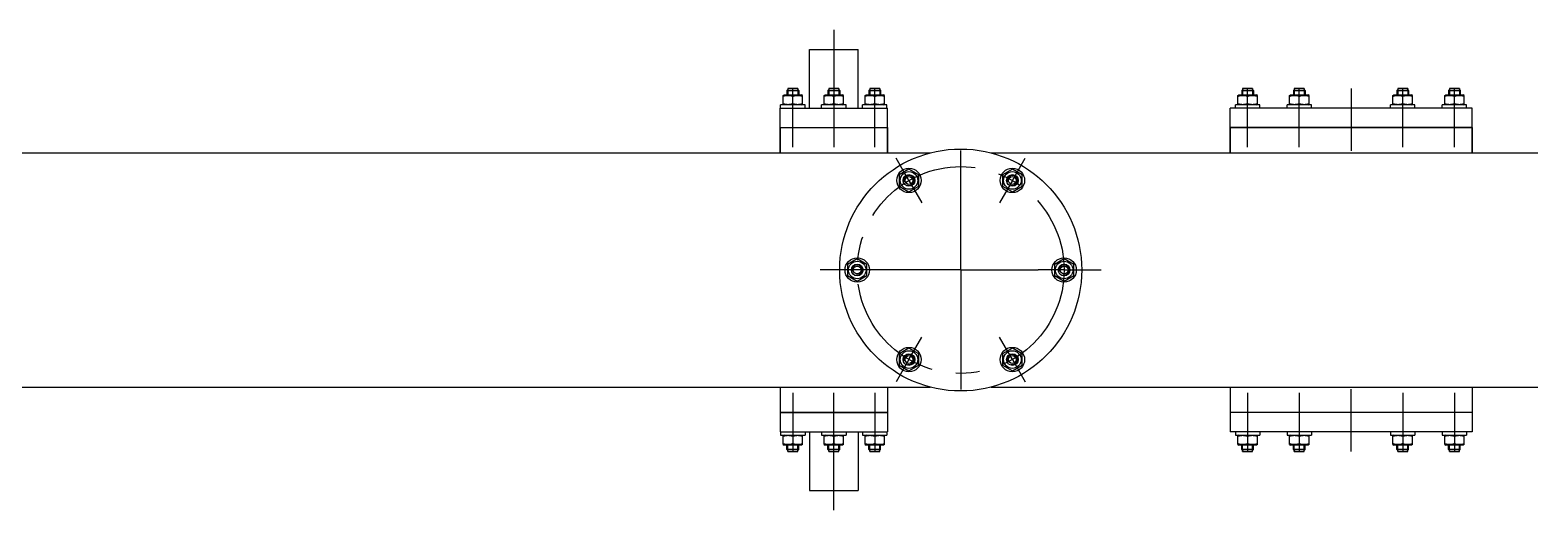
# Model space of a CAD drawing. Header units: millimetres. Extents: x 0 to 594, y 0 to 420.
# Drawn here: x 153.7 to 307.4, y 127.8 to 177 of the extents above; entities that cross this region are included whole.
import ezdxf

# ---------------------------------------------------------------- set-up
doc = ezdxf.new("R2010")
doc.units = ezdxf.units.MM
doc.header["$LTSCALE"] = 32.67
doc.linetypes.add('CENTER', pattern=[0.6, 0.375, -0.075, 0.075, -0.075])
doc.layers.get('0').update_dxf_attribs({"linetype": 'CONTINUOUS'})
for name, color, linetype in [('ALL_AXIS', 7, 'CONTINUOUS'), ('ALL_CHAMFER', 7, 'CONTINUOUS'), ('ALL_ROUND', 7, 'CONTINUOUS')]:
    doc.layers.add(name, color=color, linetype=linetype)

msp = doc.modelspace()

# ---------------------------------------------------------------- linework, layer by layer
at = {"color": 2, "linetype": 'Continuous'}
for p, q in [((231.3645792, 171.0254401), (231.3645792, 170.3854401)), ((232.3913741, 171.0254401), (232.3913741, 170.3854401)), ((235.5645792, 171.0254401), (235.5645792, 170.3854401)), ((236.5913741, 171.0254401), (236.5913741, 170.3854401)), ((239.7645792, 171.0254401), (239.7645792, 170.3854401)), ((240.7913741, 171.0254401), (240.7913741, 170.3854401)), ((277.9645792, 171.0254401), (277.9645792, 170.3854401)), ((278.9913741, 171.0254401), (278.9913741, 170.3854401)), ((283.2645792, 171.0254401), (283.2645792, 170.3854401)), ((284.2913741, 171.0254401), (284.2913741, 170.3854401)), ((293.8645792, 171.0254401), (293.8645792, 170.3854401)), ((294.8913741, 171.0254401), (294.8913741, 170.3854401)), ((299.1645792, 171.0254401), (299.1645792, 170.3854401)), ((300.1913741, 171.0254401), (300.1913741, 170.3854401)), ((231.3645792, 133.8254401), (231.3645792, 134.4654401)), ((232.3913741, 133.8254401), (232.3913741, 134.4654401)), ((235.5645792, 133.8254401), (235.5645792, 134.4654401)), ((236.5913741, 133.8254401), (236.5913741, 134.4654401)), ((239.7645792, 133.8254401), (239.7645792, 134.4654401)), ((240.7913741, 133.8254401), (240.7913741, 134.4654401)), ((277.9645792, 133.8254401), (277.9645792, 134.4654401)), ((278.9913741, 133.8254401), (278.9913741, 134.4654401)), ((283.2645792, 133.8254401), (283.2645792, 134.4654401)), ((284.2913741, 133.8254401), (284.2913741, 134.4654401)), ((293.8645792, 133.8254401), (293.8645792, 134.4654401)), ((294.8913741, 133.8254401), (294.8913741, 134.4654401)), ((299.1645792, 133.8254401), (299.1645792, 134.4654401)), ((300.1913741, 133.8254401), (300.1913741, 134.4654401))]:
    msp.add_line(p, q, dxfattribs=at)
at = {"color": 7, "linetype": 'Continuous'}
for p, q in [((232.3913741, 171.0254401), (231.3645792, 171.0254401)), ((236.5913741, 171.0254401), (235.5645792, 171.0254401)), ((240.7913741, 171.0254401), (239.7645792, 171.0254401)), ((278.9913741, 171.0254401), (277.9645792, 171.0254401)), ((284.2913741, 171.0254401), (283.2645792, 171.0254401)), ((294.8913741, 171.0254401), (293.8645792, 171.0254401)), ((300.1913741, 171.0254401), (299.1645792, 171.0254401)), ((230.8779676, 170.3276998), (230.9779767, 170.3854401)), ((230.8779767, 169.4031751), (230.8779767, 170.3277051)), ((230.9779767, 169.3454401), (230.8779767, 169.4031751)), ((230.9779836, 170.3854401), (232.7779697, 170.3854401)), ((231.8779767, 169.4924915), (231.8779767, 170.2383887)), ((232.8779857, 170.3276998), (232.7779767, 170.3854401)), ((232.7779767, 169.3454401), (232.8779767, 169.4031751)), ((232.8779767, 169.4031751), (232.8779767, 170.3277051)), ((235.0779676, 170.3276998), (235.1779767, 170.3854401)), ((235.0779767, 169.4031751), (235.0779767, 170.3277051)), ((235.1779767, 169.3454401), (235.0779767, 169.4031751)), ((235.1779836, 170.3854401), (236.9779697, 170.3854401)), ((236.0779767, 169.4924915), (236.0779767, 170.2383887)), ((237.0779857, 170.3276998), (236.9779767, 170.3854401)), ((236.9779767, 169.3454401), (237.0779767, 169.4031751)), ((237.0779767, 169.4031751), (237.0779767, 170.3277051)), ((239.2779676, 170.3276998), (239.3779767, 170.3854401)), ((239.2779767, 169.4031751), (239.2779767, 170.3277051)), ((239.3779767, 169.3454401), (239.2779767, 169.4031751)), ((239.3779836, 170.3854401), (241.1779697, 170.3854401)), ((240.2779767, 169.4924915), (240.2779767, 170.2383887)), ((241.2779857, 170.3276998), (241.1779767, 170.3854401)), ((241.1779767, 169.3454401), (241.2779767, 169.4031751)), ((241.2779767, 169.4031751), (241.2779767, 170.3277051)), ((277.4779676, 170.3276998), (277.5779767, 170.3854401)), ((277.4779767, 169.4031751), (277.4779767, 170.3277051)), ((277.5779767, 169.3454401), (277.4779767, 169.4031751)), ((277.5779836, 170.3854401), (279.3779697, 170.3854401)), ((278.4779767, 169.4924915), (278.4779767, 170.2383887)), ((279.4779857, 170.3276998), (279.3779767, 170.3854401)), ((279.3779767, 169.3454401), (279.4779767, 169.4031751)), ((279.4779767, 169.4031751), (279.4779767, 170.3277051)), ((282.7779676, 170.3276998), (282.8779767, 170.3854401)), ((282.7779767, 169.4031751), (282.7779767, 170.3277051)), ((282.8779767, 169.3454401), (282.7779767, 169.4031751)), ((282.8779836, 170.3854401), (284.6779697, 170.3854401)), ((283.7779767, 169.4924915), (283.7779767, 170.2383887)), ((284.7779857, 170.3276998), (284.6779767, 170.3854401)), ((284.6779767, 169.3454401), (284.7779767, 169.4031751)), ((284.7779767, 169.4031751), (284.7779767, 170.3277051)), ((293.3779676, 170.3276998), (293.4779767, 170.3854401)), ((293.3779767, 169.4031751), (293.3779767, 170.3277051)), ((293.4779767, 169.3454401), (293.3779767, 169.4031751)), ((293.4779836, 170.3854401), (295.2779697, 170.3854401)), ((294.3779767, 169.4924915), (294.3779767, 170.2383887)), ((295.3779857, 170.3276998), (295.2779767, 170.3854401)), ((295.2779767, 169.3454401), (295.3779767, 169.4031751)), ((295.3779767, 169.4031751), (295.3779767, 170.3277051)), ((298.6779676, 170.3276998), (298.7779767, 170.3854401)), ((298.6779767, 169.4031751), (298.6779767, 170.3277051)), ((298.7779767, 169.3454401), (298.6779767, 169.4031751)), ((298.7779836, 170.3854401), (300.5779697, 170.3854401)), ((299.6779767, 169.4924915), (299.6779767, 170.2383887)), ((300.6779857, 170.3276998), (300.5779767, 170.3854401)), ((300.5779767, 169.3454401), (300.6779767, 169.4031751)), ((300.6779767, 169.4031751), (300.6779767, 170.3277051)), ((230.5779767, 167.0254401), (230.5779767, 164.4254401)), ((230.5779767, 167.0254401), (241.5779767, 167.0254401)), ((241.5779767, 167.0254401), (241.5779767, 164.4254401)), ((276.6779767, 167.0254401), (301.4779767, 167.0254401)), ((276.6779767, 167.0254401), (276.6779767, 164.4254401)), ((301.4779767, 167.0254401), (301.4779767, 164.4254401)), ((243.7779767, 162.7600099), (242.7779767, 162.1826596)), ((242.7779767, 162.1826596), (242.7779767, 161.0279591)), ((244.7779767, 162.1826596), (243.7779767, 162.7600099)), ((244.7779767, 161.0279591), (244.7779767, 162.1826596)), ((254.3779767, 162.7600099), (253.3779767, 162.1826596)), ((253.3779767, 162.1826596), (253.3779767, 161.0279591)), ((255.3779767, 162.1826596), (254.3779767, 162.7600099)), ((255.3779767, 161.0279591), (255.3779767, 162.1826596)), ((242.7779767, 161.0279591), (243.7779767, 160.4506088)), ((243.7779767, 160.4506088), (244.7779767, 161.0279591)), ((253.3779767, 161.0279591), (254.3779767, 160.4506088)), ((254.3779767, 160.4506088), (255.3779767, 161.0279591)), ((238.4779767, 153.5801406), (237.4779767, 153.0027903)), ((237.4779767, 153.0027903), (237.4779767, 151.8480898)), ((239.4779767, 153.0027903), (238.4779767, 153.5801406)), ((239.4779767, 151.8480898), (239.4779767, 153.0027903)), ((259.6779767, 153.5801406), (258.6779767, 153.0027903)), ((258.6779767, 153.0027903), (258.6779767, 151.8480898)), ((260.6779767, 153.0027903), (259.6779767, 153.5801406)), ((260.6779767, 151.8480898), (260.6779767, 153.0027903)), ((237.4779767, 151.8480898), (238.4779767, 151.2707395)), ((238.4779767, 151.2707395), (239.4779767, 151.8480898)), ((258.6779767, 151.8480898), (259.6779767, 151.2707395)), ((259.6779767, 151.2707395), (260.6779767, 151.8480898)), ((243.7779767, 144.4002713), (242.7779767, 143.8229211)), ((242.7779767, 143.8229211), (242.7779767, 142.6682205)), ((244.7779767, 143.8229211), (243.7779767, 144.4002713)), ((244.7779767, 142.6682205), (244.7779767, 143.8229211)), ((254.3779767, 144.4002713), (253.3779767, 143.8229211)), ((253.3779767, 143.8229211), (253.3779767, 142.6682205)), ((255.3779767, 143.8229211), (254.3779767, 144.4002713)), ((255.3779767, 142.6682205), (255.3779767, 143.8229211)), ((242.7779767, 142.6682205), (243.7779767, 142.0908703)), ((243.7779767, 142.0908703), (244.7779767, 142.6682205)), ((253.3779767, 142.6682205), (254.3779767, 142.0908703)), ((254.3779767, 142.0908703), (255.3779767, 142.6682205)), ((241.5779319, 137.8254401), (230.5780215, 137.8254401)), ((301.4778757, 137.8254401), (276.6780777, 137.8254401)), ((230.9779767, 135.5054401), (230.8779767, 135.4477051)), ((230.8779767, 134.5231751), (230.8779767, 135.4477051)), ((231.8779767, 135.3583887), (231.8779767, 134.6124915)), ((232.7779767, 135.5054401), (232.8779767, 135.4477051)), ((232.8779767, 134.5231751), (232.8779767, 135.4477051)), ((235.1779767, 135.5054401), (235.0779767, 135.4477051)), ((235.0779767, 134.5231751), (235.0779767, 135.4477051)), ((236.0779767, 135.3583887), (236.0779767, 134.6124915)), ((236.9779767, 135.5054401), (237.0779767, 135.4477051)), ((237.0779767, 134.5231751), (237.0779767, 135.4477051)), ((239.3779767, 135.5054401), (239.2779767, 135.4477051)), ((239.2779767, 134.5231751), (239.2779767, 135.4477051)), ((240.2779767, 135.3583887), (240.2779767, 134.6124915)), ((241.1779767, 135.5054401), (241.2779767, 135.4477051)), ((241.2779767, 134.5231751), (241.2779767, 135.4477051)), ((277.5779767, 135.5054401), (277.4779767, 135.4477051)), ((277.4779767, 134.5231751), (277.4779767, 135.4477051)), ((278.4779767, 135.3583887), (278.4779767, 134.6124915)), ((279.3779767, 135.5054401), (279.4779767, 135.4477051)), ((279.4779767, 134.5231751), (279.4779767, 135.4477051)), ((282.8779767, 135.5054401), (282.7779767, 135.4477051)), ((282.7779767, 134.5231751), (282.7779767, 135.4477051)), ((283.7779767, 135.3583887), (283.7779767, 134.6124915)), ((284.6779767, 135.5054401), (284.7779767, 135.4477051)), ((284.7779767, 134.5231751), (284.7779767, 135.4477051)), ((293.4779767, 135.5054401), (293.3779767, 135.4477051)), ((293.3779767, 134.5231751), (293.3779767, 135.4477051)), ((294.3779767, 135.3583887), (294.3779767, 134.6124915)), ((295.2779767, 135.5054401), (295.3779767, 135.4477051)), ((295.3779767, 134.5231751), (295.3779767, 135.4477051)), ((298.7779767, 135.5054401), (298.6779767, 135.4477051)), ((298.6779767, 134.5231751), (298.6779767, 135.4477051)), ((299.6779767, 135.3583887), (299.6779767, 134.6124915)), ((300.5779767, 135.5054401), (300.6779767, 135.4477051)), ((300.6779767, 134.5231751), (300.6779767, 135.4477051)), ((230.8779676, 134.5231803), (230.9779767, 134.4654401)), ((232.7779697, 134.4654401), (230.9779836, 134.4654401)), ((231.3645792, 133.8254401), (232.3913741, 133.8254401)), ((232.8779857, 134.5231803), (232.7779767, 134.4654401)), ((235.0779676, 134.5231803), (235.1779767, 134.4654401)), ((236.9779697, 134.4654401), (235.1779836, 134.4654401)), ((235.5645792, 133.8254401), (236.5913741, 133.8254401)), ((237.0779857, 134.5231803), (236.9779767, 134.4654401)), ((239.2779676, 134.5231803), (239.3779767, 134.4654401)), ((241.1779697, 134.4654401), (239.3779836, 134.4654401)), ((239.7645792, 133.8254401), (240.7913741, 133.8254401)), ((241.2779857, 134.5231803), (241.1779767, 134.4654401)), ((277.4779676, 134.5231803), (277.5779767, 134.4654401)), ((279.3779697, 134.4654401), (277.5779836, 134.4654401)), ((277.9645792, 133.8254401), (278.9913741, 133.8254401)), ((279.4779857, 134.5231803), (279.3779767, 134.4654401)), ((282.7779676, 134.5231803), (282.8779767, 134.4654401)), ((284.6779697, 134.4654401), (282.8779836, 134.4654401)), ((283.2645792, 133.8254401), (284.2913741, 133.8254401)), ((284.7779857, 134.5231803), (284.6779767, 134.4654401)), ((293.3779676, 134.5231803), (293.4779767, 134.4654401)), ((295.2779697, 134.4654401), (293.4779836, 134.4654401)), ((293.8645792, 133.8254401), (294.8913741, 133.8254401)), ((295.3779857, 134.5231803), (295.2779767, 134.4654401)), ((298.6779676, 134.5231803), (298.7779767, 134.4654401)), ((300.5779697, 134.4654401), (298.7779836, 134.4654401)), ((299.1645792, 133.8254401), (300.1913741, 133.8254401)), ((300.6779857, 134.5231803), (300.5779767, 134.4654401))]:
    msp.add_line(p, q, dxfattribs=at)
for points in [[(230.8779767, 170.2383887), (230.9305977, 170.255229), (230.9822842, 170.2702946), (231.0329148, 170.2835704), (231.0828542, 170.2951019), (231.1323917, 170.304943), (231.1816329, 170.3130527), (231.2307739, 170.319422), (231.2798323, 170.3240094), (231.3288969, 170.3267727), (231.3779494, 170.3277051), (231.426998, 170.3267749), (231.4760526, 170.3240145), (231.525095, 170.3194316), (231.5742174, 170.3130679), (231.623441, 170.3049649), (231.6729597, 170.2951318), (231.7228633, 170.283615), (231.7734854, 170.2703455), (231.8252354, 170.2552634), (231.8779767, 170.2383887)], [(230.8779767, 169.4924915), (230.9436834, 169.4716823), (231.0080325, 169.453646), (231.0707954, 169.438402), (231.1326577, 169.425892), (231.1942119, 169.4160301), (231.2555084, 169.4089194), (231.3168089, 169.4046264), (231.3780724, 169.4031751), (231.4393336, 169.4046353), (231.5006272, 169.4089365), (231.5619142, 169.4160542), (231.6234508, 169.4259202), (231.6852797, 169.4384288), (231.7480023, 169.4536673), (231.8123117, 169.4716948), (231.8779767, 169.4924915)], [(231.8779767, 170.2383887), (231.9364674, 170.2570186), (231.9938119, 170.2734498), (232.0498361, 170.2876616), (232.1050624, 170.2997153), (232.1599281, 170.3096886), (232.2145144, 170.3175106), (232.2690509, 170.3231504), (232.323531, 170.3265652), (232.378032, 170.3276953), (232.4325323, 170.3265606), (232.4870113, 170.3231412), (232.5415439, 170.3174976), (232.5961218, 170.3096729), (232.6509742, 170.2996986), (232.7061797, 170.2876471), (232.762181, 170.2734391), (232.8195052, 170.2570127), (232.8779767, 170.2383887)], [(231.8779767, 169.4924915), (231.9436834, 169.4716823), (232.0080325, 169.453646), (232.0707954, 169.438402), (232.1326577, 169.425892), (232.1942119, 169.4160301), (232.2555084, 169.4089194), (232.3168089, 169.4046264), (232.3780724, 169.4031751), (232.4393336, 169.4046353), (232.5006272, 169.4089365), (232.5619142, 169.4160542), (232.6234508, 169.4259202), (232.6852797, 169.4384288), (232.7480023, 169.4536673), (232.8123117, 169.4716948), (232.8779767, 169.4924915)], [(235.0779767, 170.2383887), (235.1305977, 170.255229), (235.1822842, 170.2702946), (235.2329148, 170.2835704), (235.2828542, 170.2951019), (235.3323917, 170.304943), (235.3816329, 170.3130527), (235.4307739, 170.319422), (235.4798323, 170.3240094), (235.5288969, 170.3267727), (235.5779494, 170.3277051), (235.626998, 170.3267749), (235.6760526, 170.3240145), (235.725095, 170.3194316), (235.7742174, 170.3130679), (235.823441, 170.3049649), (235.8729597, 170.2951318), (235.9228633, 170.283615), (235.9734854, 170.2703455), (236.0252354, 170.2552634), (236.0779767, 170.2383887)], [(235.0779767, 169.4924915), (235.1436834, 169.4716823), (235.2080325, 169.453646), (235.2707954, 169.438402), (235.3326577, 169.425892), (235.3942119, 169.4160301), (235.4555084, 169.4089194), (235.5168089, 169.4046264), (235.5780724, 169.4031751), (235.6393336, 169.4046353), (235.7006272, 169.4089365), (235.7619142, 169.4160542), (235.8234508, 169.4259202), (235.8852797, 169.4384288), (235.9480023, 169.4536673), (236.0123117, 169.4716948), (236.0779767, 169.4924915)], [(236.0779767, 170.2383887), (236.1364674, 170.2570186), (236.1938119, 170.2734498), (236.2498361, 170.2876616), (236.3050624, 170.2997153), (236.3599281, 170.3096886), (236.4145144, 170.3175106), (236.4690509, 170.3231504), (236.523531, 170.3265652), (236.578032, 170.3276953), (236.6325323, 170.3265606), (236.6870113, 170.3231412), (236.7415439, 170.3174976), (236.7961218, 170.3096729), (236.8509742, 170.2996986), (236.9061797, 170.2876471), (236.962181, 170.2734391), (237.0195052, 170.2570127), (237.0779767, 170.2383887)], [(236.0779767, 169.4924915), (236.1436834, 169.4716823), (236.2080325, 169.453646), (236.2707954, 169.438402), (236.3326577, 169.425892), (236.3942119, 169.4160301), (236.4555084, 169.4089194), (236.5168089, 169.4046264), (236.5780724, 169.4031751), (236.6393336, 169.4046353), (236.7006272, 169.4089365), (236.7619142, 169.4160542), (236.8234508, 169.4259202), (236.8852797, 169.4384288), (236.9480023, 169.4536673), (237.0123117, 169.4716948), (237.0779767, 169.4924915)], [(239.2779767, 170.2383887), (239.3305977, 170.255229), (239.3822842, 170.2702946), (239.4329148, 170.2835704), (239.4828542, 170.2951019), (239.5323917, 170.304943), (239.5816329, 170.3130527), (239.6307739, 170.319422), (239.6798323, 170.3240094), (239.7288969, 170.3267727), (239.7779494, 170.3277051), (239.826998, 170.3267749), (239.8760526, 170.3240145), (239.925095, 170.3194316), (239.9742174, 170.3130679), (240.023441, 170.3049649), (240.0729597, 170.2951318), (240.1228633, 170.283615), (240.1734854, 170.2703455), (240.2252354, 170.2552634), (240.2779767, 170.2383887)], [(239.2779767, 169.4924915), (239.3436834, 169.4716823), (239.4080325, 169.453646), (239.4707954, 169.438402), (239.5326577, 169.425892), (239.5942119, 169.4160301), (239.6555084, 169.4089194), (239.7168089, 169.4046264), (239.7780724, 169.4031751), (239.8393336, 169.4046353), (239.9006272, 169.4089365), (239.9619142, 169.4160542), (240.0234508, 169.4259202), (240.0852797, 169.4384288), (240.1480023, 169.4536673), (240.2123117, 169.4716948), (240.2779767, 169.4924915)], [(240.2779767, 170.2383887), (240.3364674, 170.2570186), (240.3938119, 170.2734498), (240.4498361, 170.2876616), (240.5050624, 170.2997153), (240.5599281, 170.3096886), (240.6145144, 170.3175106), (240.6690509, 170.3231504), (240.723531, 170.3265652), (240.778032, 170.3276953), (240.8325323, 170.3265606), (240.8870113, 170.3231412), (240.9415439, 170.3174976), (240.9961218, 170.3096729), (241.0509742, 170.2996986), (241.1061797, 170.2876471), (241.162181, 170.2734391), (241.2195052, 170.2570127), (241.2779767, 170.2383887)], [(240.2779767, 169.4924915), (240.3436834, 169.4716823), (240.4080325, 169.453646), (240.4707954, 169.438402), (240.5326577, 169.425892), (240.5942119, 169.4160301), (240.6555084, 169.4089194), (240.7168089, 169.4046264), (240.7780724, 169.4031751), (240.8393336, 169.4046353), (240.9006272, 169.4089365), (240.9619142, 169.4160542), (241.0234508, 169.4259202), (241.0852797, 169.4384288), (241.1480023, 169.4536673), (241.2123117, 169.4716948), (241.2779767, 169.4924915)], [(277.4779767, 170.2383887), (277.5305977, 170.255229), (277.5822842, 170.2702946), (277.6329148, 170.2835704), (277.6828542, 170.2951019), (277.7323917, 170.304943), (277.7816329, 170.3130527), (277.8307739, 170.319422), (277.8798323, 170.3240094), (277.9288969, 170.3267727), (277.9779494, 170.3277051), (278.026998, 170.3267749), (278.0760526, 170.3240145), (278.125095, 170.3194316), (278.1742174, 170.3130679), (278.223441, 170.3049649), (278.2729597, 170.2951318), (278.3228633, 170.283615), (278.3734854, 170.2703455), (278.4252354, 170.2552634), (278.4779767, 170.2383887)], [(277.4779767, 169.4924915), (277.5436834, 169.4716823), (277.6080325, 169.453646), (277.6707954, 169.438402), (277.7326577, 169.425892), (277.7942119, 169.4160301), (277.8555084, 169.4089194), (277.9168089, 169.4046264), (277.9780724, 169.4031751), (278.0393336, 169.4046353), (278.1006272, 169.4089365), (278.1619142, 169.4160542), (278.2234508, 169.4259202), (278.2852797, 169.4384288), (278.3480023, 169.4536673), (278.4123117, 169.4716948), (278.4779767, 169.4924915)], [(278.4779767, 170.2383887), (278.5364674, 170.2570186), (278.5938119, 170.2734498), (278.6498361, 170.2876616), (278.7050624, 170.2997153), (278.7599281, 170.3096886), (278.8145144, 170.3175106), (278.8690509, 170.3231504), (278.923531, 170.3265652), (278.978032, 170.3276953), (279.0325323, 170.3265606), (279.0870113, 170.3231412), (279.1415439, 170.3174976), (279.1961218, 170.3096729), (279.2509742, 170.2996986), (279.3061797, 170.2876471), (279.362181, 170.2734391), (279.4195052, 170.2570127), (279.4779767, 170.2383887)], [(278.4779767, 169.4924915), (278.5436834, 169.4716823), (278.6080325, 169.453646), (278.6707954, 169.438402), (278.7326577, 169.425892), (278.7942119, 169.4160301), (278.8555084, 169.4089194), (278.9168089, 169.4046264), (278.9780724, 169.4031751), (279.0393336, 169.4046353), (279.1006272, 169.4089365), (279.1619142, 169.4160542), (279.2234508, 169.4259202), (279.2852797, 169.4384288), (279.3480023, 169.4536673), (279.4123117, 169.4716948), (279.4779767, 169.4924915)], [(282.7779767, 170.2383887), (282.8305977, 170.255229), (282.8822842, 170.2702946), (282.9329148, 170.2835704), (282.9828542, 170.2951019), (283.0323917, 170.304943), (283.0816329, 170.3130527), (283.1307739, 170.319422), (283.1798323, 170.3240094), (283.2288969, 170.3267727), (283.2779494, 170.3277051), (283.326998, 170.3267749), (283.3760526, 170.3240145), (283.425095, 170.3194316), (283.4742174, 170.3130679), (283.523441, 170.3049649), (283.5729597, 170.2951318), (283.6228633, 170.283615), (283.6734854, 170.2703455), (283.7252354, 170.2552634), (283.7779767, 170.2383887)], [(282.7779767, 169.4924915), (282.8436834, 169.4716823), (282.9080325, 169.453646), (282.9707954, 169.438402), (283.0326577, 169.425892), (283.0942119, 169.4160301), (283.1555084, 169.4089194), (283.2168089, 169.4046264), (283.2780724, 169.4031751), (283.3393336, 169.4046353), (283.4006272, 169.4089365), (283.4619142, 169.4160542), (283.5234508, 169.4259202), (283.5852797, 169.4384288), (283.6480023, 169.4536673), (283.7123117, 169.4716948), (283.7779767, 169.4924915)], [(283.7779767, 170.2383887), (283.8364674, 170.2570186), (283.8938119, 170.2734498), (283.9498361, 170.2876616), (284.0050624, 170.2997153), (284.0599281, 170.3096886), (284.1145144, 170.3175106), (284.1690509, 170.3231504), (284.223531, 170.3265652), (284.278032, 170.3276953), (284.3325323, 170.3265606), (284.3870113, 170.3231412), (284.4415439, 170.3174976), (284.4961218, 170.3096729), (284.5509742, 170.2996986), (284.6061797, 170.2876471), (284.662181, 170.2734391), (284.7195052, 170.2570127), (284.7779767, 170.2383887)], [(283.7779767, 169.4924915), (283.8436834, 169.4716823), (283.9080325, 169.453646), (283.9707954, 169.438402), (284.0326577, 169.425892), (284.0942119, 169.4160301), (284.1555084, 169.4089194), (284.2168089, 169.4046264), (284.2780724, 169.4031751), (284.3393336, 169.4046353), (284.4006272, 169.4089365), (284.4619142, 169.4160542), (284.5234508, 169.4259202), (284.5852797, 169.4384288), (284.6480023, 169.4536673), (284.7123117, 169.4716948), (284.7779767, 169.4924915)], [(293.3779767, 170.2383887), (293.4305977, 170.255229), (293.4822842, 170.2702946), (293.5329148, 170.2835704), (293.5828542, 170.2951019), (293.6323917, 170.304943), (293.6816329, 170.3130527), (293.7307739, 170.319422), (293.7798323, 170.3240094), (293.8288969, 170.3267727), (293.8779494, 170.3277051), (293.926998, 170.3267749), (293.9760526, 170.3240145), (294.025095, 170.3194316), (294.0742174, 170.3130679), (294.123441, 170.3049649), (294.1729597, 170.2951318), (294.2228633, 170.283615), (294.2734854, 170.2703455), (294.3252354, 170.2552634), (294.3779767, 170.2383887)], [(293.3779767, 169.4924915), (293.4436834, 169.4716823), (293.5080325, 169.453646), (293.5707954, 169.438402), (293.6326577, 169.425892), (293.6942119, 169.4160301), (293.7555084, 169.4089194), (293.8168089, 169.4046264), (293.8780724, 169.4031751), (293.9393336, 169.4046353), (294.0006272, 169.4089365), (294.0619142, 169.4160542), (294.1234508, 169.4259202), (294.1852797, 169.4384288), (294.2480023, 169.4536673), (294.3123117, 169.4716948), (294.3779767, 169.4924915)], [(294.3779767, 170.2383887), (294.4364674, 170.2570186), (294.4938119, 170.2734498), (294.5498361, 170.2876616), (294.6050624, 170.2997153), (294.6599281, 170.3096886), (294.7145144, 170.3175106), (294.7690509, 170.3231504), (294.823531, 170.3265652), (294.878032, 170.3276953), (294.9325323, 170.3265606), (294.9870113, 170.3231412), (295.0415439, 170.3174976), (295.0961218, 170.3096729), (295.1509742, 170.2996986), (295.2061797, 170.2876471), (295.262181, 170.2734391), (295.3195052, 170.2570127), (295.3779767, 170.2383887)], [(294.3779767, 169.4924915), (294.4436834, 169.4716823), (294.5080325, 169.453646), (294.5707954, 169.438402), (294.6326577, 169.425892), (294.6942119, 169.4160301), (294.7555084, 169.4089194), (294.8168089, 169.4046264), (294.8780724, 169.4031751), (294.9393336, 169.4046353), (295.0006272, 169.4089365), (295.0619142, 169.4160542), (295.1234508, 169.4259202), (295.1852797, 169.4384288), (295.2480023, 169.4536673), (295.3123117, 169.4716948), (295.3779767, 169.4924915)], [(298.6779767, 170.2383887), (298.7305977, 170.255229), (298.7822842, 170.2702946), (298.8329148, 170.2835704), (298.8828542, 170.2951019), (298.9323917, 170.304943), (298.9816329, 170.3130527), (299.0307739, 170.319422), (299.0798323, 170.3240094), (299.1288969, 170.3267727), (299.1779494, 170.3277051), (299.226998, 170.3267749), (299.2760526, 170.3240145), (299.325095, 170.3194316), (299.3742174, 170.3130679), (299.423441, 170.3049649), (299.4729597, 170.2951318), (299.5228633, 170.283615), (299.5734854, 170.2703455), (299.6252354, 170.2552634), (299.6779767, 170.2383887)], [(298.6779767, 169.4924915), (298.7436834, 169.4716823), (298.8080325, 169.453646), (298.8707954, 169.438402), (298.9326577, 169.425892), (298.9942119, 169.4160301), (299.0555084, 169.4089194), (299.1168089, 169.4046264), (299.1780724, 169.4031751), (299.2393336, 169.4046353), (299.3006272, 169.4089365), (299.3619142, 169.4160542), (299.4234508, 169.4259202), (299.4852797, 169.4384288), (299.5480023, 169.4536673), (299.6123117, 169.4716948), (299.6779767, 169.4924915)], [(299.6779767, 170.2383887), (299.7364674, 170.2570186), (299.7938119, 170.2734498), (299.8498361, 170.2876616), (299.9050624, 170.2997153), (299.9599281, 170.3096886), (300.0145144, 170.3175106), (300.0690509, 170.3231504), (300.123531, 170.3265652), (300.178032, 170.3276953), (300.2325323, 170.3265606), (300.2870113, 170.3231412), (300.3415439, 170.3174976), (300.3961218, 170.3096729), (300.4509742, 170.2996986), (300.5061797, 170.2876471), (300.562181, 170.2734391), (300.6195052, 170.2570127), (300.6779767, 170.2383887)], [(299.6779767, 169.4924915), (299.7436834, 169.4716823), (299.8080325, 169.453646), (299.8707954, 169.438402), (299.9326577, 169.425892), (299.9942119, 169.4160301), (300.0555084, 169.4089194), (300.1168089, 169.4046264), (300.1780724, 169.4031751), (300.2393336, 169.4046353), (300.3006272, 169.4089365), (300.3619142, 169.4160542), (300.4234508, 169.4259202), (300.4852797, 169.4384288), (300.5480023, 169.4536673), (300.6123117, 169.4716948), (300.6779767, 169.4924915)], [(231.8779767, 135.3583887), (231.8122699, 135.3791978), (231.7479208, 135.3972342), (231.6851579, 135.4124782), (231.6232956, 135.4249881), (231.5617415, 135.43485), (231.5004449, 135.4419607), (231.4391444, 135.4462538), (231.3778809, 135.447705), (231.3166198, 135.4462449), (231.2553261, 135.4419437), (231.1940391, 135.4348259), (231.1325025, 135.4249599), (231.0706737, 135.4124514), (231.007951, 135.3972128), (230.9436417, 135.3791854), (230.8779767, 135.3583887)], [(232.8779767, 135.3583887), (232.8122699, 135.3791978), (232.7479208, 135.3972342), (232.6851579, 135.4124782), (232.6232956, 135.4249881), (232.5617415, 135.43485), (232.5004449, 135.4419607), (232.4391444, 135.4462538), (232.3778809, 135.447705), (232.3166198, 135.4462449), (232.2553261, 135.4419437), (232.1940391, 135.4348259), (232.1325025, 135.4249599), (232.0706737, 135.4124514), (232.007951, 135.3972128), (231.9436417, 135.3791854), (231.8779767, 135.3583887)], [(236.0779767, 135.3583887), (236.0122699, 135.3791978), (235.9479208, 135.3972342), (235.8851579, 135.4124782), (235.8232956, 135.4249881), (235.7617415, 135.43485), (235.7004449, 135.4419607), (235.6391444, 135.4462538), (235.5778809, 135.447705), (235.5166198, 135.4462449), (235.4553261, 135.4419437), (235.3940391, 135.4348259), (235.3325025, 135.4249599), (235.2706737, 135.4124514), (235.207951, 135.3972128), (235.1436417, 135.3791854), (235.0779767, 135.3583887)], [(237.0779767, 135.3583887), (237.0122699, 135.3791978), (236.9479208, 135.3972342), (236.8851579, 135.4124782), (236.8232956, 135.4249881), (236.7617415, 135.43485), (236.7004449, 135.4419607), (236.6391444, 135.4462538), (236.5778809, 135.447705), (236.5166198, 135.4462449), (236.4553261, 135.4419437), (236.3940391, 135.4348259), (236.3325025, 135.4249599), (236.2706737, 135.4124514), (236.207951, 135.3972128), (236.1436417, 135.3791854), (236.0779767, 135.3583887)], [(240.2779767, 135.3583887), (240.2122699, 135.3791978), (240.1479208, 135.3972342), (240.0851579, 135.4124782), (240.0232956, 135.4249881), (239.9617415, 135.43485), (239.9004449, 135.4419607), (239.8391444, 135.4462538), (239.7778809, 135.447705), (239.7166198, 135.4462449), (239.6553261, 135.4419437), (239.5940391, 135.4348259), (239.5325025, 135.4249599), (239.4706737, 135.4124514), (239.407951, 135.3972128), (239.3436417, 135.3791854), (239.2779767, 135.3583887)], [(241.2779767, 135.3583887), (241.2122699, 135.3791978), (241.1479208, 135.3972342), (241.0851579, 135.4124782), (241.0232956, 135.4249881), (240.9617415, 135.43485), (240.9004449, 135.4419607), (240.8391444, 135.4462538), (240.7778809, 135.447705), (240.7166198, 135.4462449), (240.6553261, 135.4419437), (240.5940391, 135.4348259), (240.5325025, 135.4249599), (240.4706737, 135.4124514), (240.407951, 135.3972128), (240.3436417, 135.3791854), (240.2779767, 135.3583887)], [(278.4779767, 135.3583887), (278.4122699, 135.3791978), (278.3479208, 135.3972342), (278.2851579, 135.4124782), (278.2232956, 135.4249881), (278.1617415, 135.43485), (278.1004449, 135.4419607), (278.0391444, 135.4462538), (277.9778809, 135.447705), (277.9166198, 135.4462449), (277.8553261, 135.4419437), (277.7940391, 135.4348259), (277.7325025, 135.4249599), (277.6706737, 135.4124514), (277.607951, 135.3972128), (277.5436417, 135.3791854), (277.4779767, 135.3583887)], [(279.4779767, 135.3583887), (279.4122699, 135.3791978), (279.3479208, 135.3972342), (279.2851579, 135.4124782), (279.2232956, 135.4249881), (279.1617415, 135.43485), (279.1004449, 135.4419607), (279.0391444, 135.4462538), (278.9778809, 135.447705), (278.9166198, 135.4462449), (278.8553261, 135.4419437), (278.7940391, 135.4348259), (278.7325025, 135.4249599), (278.6706737, 135.4124514), (278.607951, 135.3972128), (278.5436417, 135.3791854), (278.4779767, 135.3583887)], [(283.7779767, 135.3583887), (283.7122699, 135.3791978), (283.6479208, 135.3972342), (283.5851579, 135.4124782), (283.5232956, 135.4249881), (283.4617415, 135.43485), (283.4004449, 135.4419607), (283.3391444, 135.4462538), (283.2778809, 135.447705), (283.2166198, 135.4462449), (283.1553261, 135.4419437), (283.0940391, 135.4348259), (283.0325025, 135.4249599), (282.9706737, 135.4124514), (282.907951, 135.3972128), (282.8436417, 135.3791854), (282.7779767, 135.3583887)], [(284.7779767, 135.3583887), (284.7122699, 135.3791978), (284.6479208, 135.3972342), (284.5851579, 135.4124782), (284.5232956, 135.4249881), (284.4617415, 135.43485), (284.4004449, 135.4419607), (284.3391444, 135.4462538), (284.2778809, 135.447705), (284.2166198, 135.4462449), (284.1553261, 135.4419437), (284.0940391, 135.4348259), (284.0325025, 135.4249599), (283.9706737, 135.4124514), (283.907951, 135.3972128), (283.8436417, 135.3791854), (283.7779767, 135.3583887)], [(294.3779767, 135.3583887), (294.3122699, 135.3791978), (294.2479208, 135.3972342), (294.1851579, 135.4124782), (294.1232956, 135.4249881), (294.0617415, 135.43485), (294.0004449, 135.4419607), (293.9391444, 135.4462538), (293.8778809, 135.447705), (293.8166198, 135.4462449), (293.7553261, 135.4419437), (293.6940391, 135.4348259), (293.6325025, 135.4249599), (293.5706737, 135.4124514), (293.507951, 135.3972128), (293.4436417, 135.3791854), (293.3779767, 135.3583887)], [(295.3779767, 135.3583887), (295.3122699, 135.3791978), (295.2479208, 135.3972342), (295.1851579, 135.4124782), (295.1232956, 135.4249881), (295.0617415, 135.43485), (295.0004449, 135.4419607), (294.9391444, 135.4462538), (294.8778809, 135.447705), (294.8166198, 135.4462449), (294.7553261, 135.4419437), (294.6940391, 135.4348259), (294.6325025, 135.4249599), (294.5706737, 135.4124514), (294.507951, 135.3972128), (294.4436417, 135.3791854), (294.3779767, 135.3583887)], [(299.6779767, 135.3583887), (299.6122699, 135.3791978), (299.5479208, 135.3972342), (299.4851579, 135.4124782), (299.4232956, 135.4249881), (299.3617415, 135.43485), (299.3004449, 135.4419607), (299.2391444, 135.4462538), (299.1778809, 135.447705), (299.1166198, 135.4462449), (299.0553261, 135.4419437), (298.9940391, 135.4348259), (298.9325025, 135.4249599), (298.8706737, 135.4124514), (298.807951, 135.3972128), (298.7436417, 135.3791854), (298.6779767, 135.3583887)], [(300.6779767, 135.3583887), (300.6122699, 135.3791978), (300.5479208, 135.3972342), (300.4851579, 135.4124782), (300.4232956, 135.4249881), (300.3617415, 135.43485), (300.3004449, 135.4419607), (300.2391444, 135.4462538), (300.1778809, 135.447705), (300.1166198, 135.4462449), (300.0553261, 135.4419437), (299.9940391, 135.4348259), (299.9325025, 135.4249599), (299.8706737, 135.4124514), (299.807951, 135.3972128), (299.7436417, 135.3791854), (299.6779767, 135.3583887)], [(231.8779767, 134.6124915), (231.819486, 134.5938615), (231.7621415, 134.5774304), (231.7061172, 134.5632185), (231.6508909, 134.5511648), (231.5960253, 134.5411915), (231.5414389, 134.5333696), (231.4869024, 134.5277298), (231.4324223, 134.5243149), (231.3779213, 134.5231849), (231.323421, 134.5243196), (231.268942, 134.5277389), (231.2144094, 134.5333826), (231.1598315, 134.5412073), (231.1049792, 134.5511815), (231.0497736, 134.5632331), (230.9937724, 134.5774411), (230.9364481, 134.5938674), (230.8779767, 134.6124915)], [(232.8779767, 134.6124915), (232.8253557, 134.5956512), (232.7736691, 134.5805855), (232.7230385, 134.5673097), (232.6730991, 134.5557783), (232.6235616, 134.5459372), (232.5743205, 134.5378274), (232.5251794, 134.5314581), (232.476121, 134.5268708), (232.4270564, 134.5241075), (232.3780039, 134.5231751), (232.3289553, 134.5241052), (232.2799008, 134.5268656), (232.2308583, 134.5314486), (232.1817359, 134.5378122), (232.1325123, 134.5459153), (232.0829936, 134.5557483), (232.0330901, 134.5672652), (231.9824679, 134.5805346), (231.930718, 134.5956167), (231.8779767, 134.6124915)], [(236.0779767, 134.6124915), (236.019486, 134.5938615), (235.9621415, 134.5774304), (235.9061172, 134.5632185), (235.8508909, 134.5511648), (235.7960253, 134.5411915), (235.7414389, 134.5333696), (235.6869024, 134.5277298), (235.6324223, 134.5243149), (235.5779213, 134.5231849), (235.523421, 134.5243196), (235.468942, 134.5277389), (235.4144094, 134.5333826), (235.3598315, 134.5412073), (235.3049792, 134.5511815), (235.2497736, 134.5632331), (235.1937724, 134.5774411), (235.1364481, 134.5938674), (235.0779767, 134.6124915)], [(237.0779767, 134.6124915), (237.0253557, 134.5956512), (236.9736691, 134.5805855), (236.9230385, 134.5673097), (236.8730991, 134.5557783), (236.8235616, 134.5459372), (236.7743205, 134.5378274), (236.7251794, 134.5314581), (236.676121, 134.5268708), (236.6270564, 134.5241075), (236.5780039, 134.5231751), (236.5289553, 134.5241052), (236.4799008, 134.5268656), (236.4308583, 134.5314486), (236.3817359, 134.5378122), (236.3325123, 134.5459153), (236.2829936, 134.5557483), (236.2330901, 134.5672652), (236.1824679, 134.5805346), (236.130718, 134.5956167), (236.0779767, 134.6124915)], [(240.2779767, 134.6124915), (240.219486, 134.5938615), (240.1621415, 134.5774304), (240.1061172, 134.5632185), (240.0508909, 134.5511648), (239.9960253, 134.5411915), (239.9414389, 134.5333696), (239.8869024, 134.5277298), (239.8324223, 134.5243149), (239.7779213, 134.5231849), (239.723421, 134.5243196), (239.668942, 134.5277389), (239.6144094, 134.5333826), (239.5598315, 134.5412073), (239.5049792, 134.5511815), (239.4497736, 134.5632331), (239.3937724, 134.5774411), (239.3364481, 134.5938674), (239.2779767, 134.6124915)], [(241.2779767, 134.6124915), (241.2253557, 134.5956512), (241.1736691, 134.5805855), (241.1230385, 134.5673097), (241.0730991, 134.5557783), (241.0235616, 134.5459372), (240.9743205, 134.5378274), (240.9251794, 134.5314581), (240.876121, 134.5268708), (240.8270564, 134.5241075), (240.7780039, 134.5231751), (240.7289553, 134.5241052), (240.6799008, 134.5268656), (240.6308583, 134.5314486), (240.5817359, 134.5378122), (240.5325123, 134.5459153), (240.4829936, 134.5557483), (240.4330901, 134.5672652), (240.3824679, 134.5805346), (240.330718, 134.5956167), (240.2779767, 134.6124915)], [(278.4779767, 134.6124915), (278.419486, 134.5938615), (278.3621415, 134.5774304), (278.3061172, 134.5632185), (278.2508909, 134.5511648), (278.1960253, 134.5411915), (278.1414389, 134.5333696), (278.0869024, 134.5277298), (278.0324223, 134.5243149), (277.9779213, 134.5231849), (277.923421, 134.5243196), (277.868942, 134.5277389), (277.8144094, 134.5333826), (277.7598315, 134.5412073), (277.7049792, 134.5511815), (277.6497736, 134.5632331), (277.5937724, 134.5774411), (277.5364481, 134.5938674), (277.4779767, 134.6124915)], [(279.4779767, 134.6124915), (279.4253557, 134.5956512), (279.3736691, 134.5805855), (279.3230385, 134.5673097), (279.2730991, 134.5557783), (279.2235616, 134.5459372), (279.1743205, 134.5378274), (279.1251794, 134.5314581), (279.076121, 134.5268708), (279.0270564, 134.5241075), (278.9780039, 134.5231751), (278.9289553, 134.5241052), (278.8799008, 134.5268656), (278.8308583, 134.5314486), (278.7817359, 134.5378122), (278.7325123, 134.5459153), (278.6829936, 134.5557483), (278.6330901, 134.5672652), (278.5824679, 134.5805346), (278.530718, 134.5956167), (278.4779767, 134.6124915)], [(283.7779767, 134.6124915), (283.719486, 134.5938615), (283.6621415, 134.5774304), (283.6061172, 134.5632185), (283.5508909, 134.5511648), (283.4960253, 134.5411915), (283.4414389, 134.5333696), (283.3869024, 134.5277298), (283.3324223, 134.5243149), (283.2779213, 134.5231849), (283.223421, 134.5243196), (283.168942, 134.5277389), (283.1144094, 134.5333826), (283.0598315, 134.5412073), (283.0049792, 134.5511815), (282.9497736, 134.5632331), (282.8937724, 134.5774411), (282.8364481, 134.5938674), (282.7779767, 134.6124915)], [(284.7779767, 134.6124915), (284.7253557, 134.5956512), (284.6736691, 134.5805855), (284.6230385, 134.5673097), (284.5730991, 134.5557783), (284.5235616, 134.5459372), (284.4743205, 134.5378274), (284.4251794, 134.5314581), (284.376121, 134.5268708), (284.3270564, 134.5241075), (284.2780039, 134.5231751), (284.2289553, 134.5241052), (284.1799008, 134.5268656), (284.1308583, 134.5314486), (284.0817359, 134.5378122), (284.0325123, 134.5459153), (283.9829936, 134.5557483), (283.9330901, 134.5672652), (283.8824679, 134.5805346), (283.830718, 134.5956167), (283.7779767, 134.6124915)], [(294.3779767, 134.6124915), (294.319486, 134.5938615), (294.2621415, 134.5774304), (294.2061172, 134.5632185), (294.1508909, 134.5511648), (294.0960253, 134.5411915), (294.0414389, 134.5333696), (293.9869024, 134.5277298), (293.9324223, 134.5243149), (293.8779213, 134.5231849), (293.823421, 134.5243196), (293.768942, 134.5277389), (293.7144094, 134.5333826), (293.6598315, 134.5412073), (293.6049792, 134.5511815), (293.5497736, 134.5632331), (293.4937724, 134.5774411), (293.4364481, 134.5938674), (293.3779767, 134.6124915)], [(295.3779767, 134.6124915), (295.3253557, 134.5956512), (295.2736691, 134.5805855), (295.2230385, 134.5673097), (295.1730991, 134.5557783), (295.1235616, 134.5459372), (295.0743205, 134.5378274), (295.0251794, 134.5314581), (294.976121, 134.5268708), (294.9270564, 134.5241075), (294.8780039, 134.5231751), (294.8289553, 134.5241052), (294.7799008, 134.5268656), (294.7308583, 134.5314486), (294.6817359, 134.5378122), (294.6325123, 134.5459153), (294.5829936, 134.5557483), (294.5330901, 134.5672652), (294.4824679, 134.5805346), (294.430718, 134.5956167), (294.3779767, 134.6124915)], [(299.6779767, 134.6124915), (299.619486, 134.5938615), (299.5621415, 134.5774304), (299.5061172, 134.5632185), (299.4508909, 134.5511648), (299.3960253, 134.5411915), (299.3414389, 134.5333696), (299.2869024, 134.5277298), (299.2324223, 134.5243149), (299.1779213, 134.5231849), (299.123421, 134.5243196), (299.068942, 134.5277389), (299.0144094, 134.5333826), (298.9598315, 134.5412073), (298.9049792, 134.5511815), (298.8497736, 134.5632331), (298.7937724, 134.5774411), (298.7364481, 134.5938674), (298.6779767, 134.6124915)], [(300.6779767, 134.6124915), (300.6253557, 134.5956512), (300.5736691, 134.5805855), (300.5230385, 134.5673097), (300.4730991, 134.5557783), (300.4235616, 134.5459372), (300.3743205, 134.5378274), (300.3251794, 134.5314581), (300.276121, 134.5268708), (300.2270564, 134.5241075), (300.1780039, 134.5231751), (300.1289553, 134.5241052), (300.0799008, 134.5268656), (300.0308583, 134.5314486), (299.9817359, 134.5378122), (299.9325123, 134.5459153), (299.8829936, 134.5557483), (299.8330901, 134.5672652), (299.7824679, 134.5805346), (299.730718, 134.5956167), (299.6779767, 134.6124915)]]:
    msp.add_lwpolyline(points, dxfattribs=at)
for centre in [(243.7779767, 161.6053094), (254.3779767, 161.6053094), (238.4779767, 152.4254401), (259.6779767, 152.4254401), (243.7779767, 143.2455708), (254.3779767, 143.2455708)]:
    msp.add_circle(centre, 0.9, dxfattribs=at)
at = {"color": 2, "linetype": 'Continuous'}
for centre in [(243.7779767, 161.6053094), (254.3779767, 161.6053094), (238.4779767, 152.4254401), (259.6779767, 152.4254401), (243.7779767, 143.2455708), (254.3779767, 143.2455708)]:
    msp.add_arc(centre, 0.5133975, 255, 195, dxfattribs=at)
at = {"layer": 'ALL_AXIS', "color": 7, "linetype": 'CENTER'}
for p, q in [((236.0779767, 177.0254401), (236.0779767, 165.0254401)), ((231.8779767, 165.0254401), (231.8779767, 171.0254401)), ((240.2779767, 165.0254401), (240.2779767, 171.0254401)), ((278.4779767, 165.0254401), (278.4779767, 171.0254401)), ((283.7779767, 165.0254401), (283.7779767, 171.0254401)), ((289.0779767, 171.0254401), (289.0779767, 164.6254401)), ((294.3779767, 165.0254401), (294.3779767, 171.0254401)), ((299.6779767, 165.0254401), (299.6779767, 171.0254401)), ((249.0779767, 152.4254401), (249.0779767, 166.8254401)), ((243.7779767, 161.6053094), (242.4529767, 163.9002767)), ((254.3779767, 161.6053094), (255.7029767, 163.9002767)), ((243.7779767, 161.6053094), (245.1029767, 159.310342)), ((254.3779767, 161.6053094), (253.0529767, 159.310342)), ((235.8279767, 152.4254401), (234.6779767, 152.4254401)), ((238.4779767, 152.4254401), (235.8279767, 152.4254401)), ((249.0779767, 152.4254401), (238.4779767, 152.4254401)), ((249.0779767, 152.4254401), (257.0279767, 152.4254401)), ((249.0779767, 152.4254401), (249.0779767, 138.0254401)), ((259.6779767, 152.4254401), (257.0279767, 152.4254401)), ((259.6779767, 152.4254401), (263.4779767, 152.4254401)), ((243.7779767, 143.2455708), (245.1029767, 145.5405381)), ((254.3779767, 143.2455708), (253.0529767, 145.5405381)), ((243.7779767, 143.2455708), (242.4529767, 140.9506035)), ((254.3779767, 143.2455708), (255.7029767, 140.9506035)), ((289.0779767, 133.8254401), (289.0779767, 140.2254401)), ((231.8779767, 139.8254401), (231.8779767, 133.8254401)), ((236.0779767, 127.8254401), (236.0779767, 139.8254401)), ((240.2779767, 139.8254401), (240.2779767, 133.8254401)), ((278.4779767, 139.8254401), (278.4779767, 133.8254401)), ((283.7779767, 139.8254401), (283.7779767, 133.8254401)), ((294.3779767, 139.8254401), (294.3779767, 133.8254401)), ((299.6779767, 139.8254401), (299.6779767, 133.8254401))]:
    msp.add_line(p, q, dxfattribs=at)
at = {"layer": 'ALL_AXIS', "color": 7, "linetype": 'Continuous'}
for p, q in [((233.5779767, 169.0254401), (233.5779767, 175.0254401)), ((233.5779767, 175.0254401), (238.5779767, 175.0254401)), ((238.5779767, 169.0254401), (238.5779767, 175.0254401)), ((231.2779767, 170.8254401), (231.2779767, 170.3854401)), ((232.4779767, 170.8254401), (232.4779767, 170.3854401)), ((235.4779767, 170.8254401), (235.4779767, 170.3854401)), ((236.6779767, 170.8254401), (236.6779767, 170.3854401)), ((239.6779767, 170.8254401), (239.6779767, 170.3854401)), ((240.8779767, 170.8254401), (240.8779767, 170.3854401)), ((277.8779767, 170.8254401), (277.8779767, 170.3854401)), ((279.0779767, 170.8254401), (279.0779767, 170.3854401)), ((283.1779767, 170.8254401), (283.1779767, 170.3854401)), ((284.3779767, 170.8254401), (284.3779767, 170.3854401)), ((293.7779767, 170.8254401), (293.7779767, 170.3854401)), ((294.9779767, 170.8254401), (294.9779767, 170.3854401)), ((299.0779767, 170.8254401), (299.0779767, 170.3854401)), ((300.2779767, 170.8254401), (300.2779767, 170.3854401)), ((230.6279767, 169.0254401), (230.6279767, 169.3454401)), ((233.1279767, 169.3454401), (230.6279767, 169.3454401)), ((230.9779767, 169.3454401), (230.8779767, 169.4031751)), ((232.7779767, 169.3454401), (232.8779767, 169.4031751)), ((233.1279767, 169.0254401), (233.1279767, 169.3454401)), ((234.8279767, 169.0254401), (234.8279767, 169.3454401)), ((237.3279767, 169.3454401), (234.8279767, 169.3454401)), ((235.1779767, 169.3454401), (235.0779767, 169.4031751)), ((236.9779767, 169.3454401), (237.0779767, 169.4031751)), ((237.3279767, 169.0254401), (237.3279767, 169.3454401)), ((239.0279767, 169.0254401), (239.0279767, 169.3454401)), ((241.5279767, 169.3454401), (239.0279767, 169.3454401)), ((239.3779767, 169.3454401), (239.2779767, 169.4031751)), ((241.1779767, 169.3454401), (241.2779767, 169.4031751)), ((241.5279767, 169.0254401), (241.5279767, 169.3454401)), ((279.7279767, 169.3454401), (277.2279767, 169.3454401)), ((277.2279767, 169.0254401), (277.2279767, 169.3454401)), ((277.5779767, 169.3454401), (277.4779767, 169.4031751)), ((279.3779767, 169.3454401), (279.4779767, 169.4031751)), ((279.7279767, 169.0254401), (279.7279767, 169.3454401)), ((285.0279767, 169.3454401), (282.5279767, 169.3454401)), ((282.5279767, 169.0254401), (282.5279767, 169.3454401)), ((282.8779767, 169.3454401), (282.7779767, 169.4031751)), ((284.6779767, 169.3454401), (284.7779767, 169.4031751)), ((285.0279767, 169.0254401), (285.0279767, 169.3454401)), ((295.6279767, 169.3454401), (293.1279767, 169.3454401)), ((293.1279767, 169.0254401), (293.1279767, 169.3454401)), ((293.4779767, 169.3454401), (293.3779767, 169.4031751)), ((295.2779767, 169.3454401), (295.3779767, 169.4031751)), ((295.6279767, 169.0254401), (295.6279767, 169.3454401)), ((300.9279767, 169.3454401), (298.4279767, 169.3454401)), ((298.4279767, 169.0254401), (298.4279767, 169.3454401)), ((298.7779767, 169.3454401), (298.6779767, 169.4031751)), ((300.5779767, 169.3454401), (300.6779767, 169.4031751)), ((300.9279767, 169.0254401), (300.9279767, 169.3454401)), ((230.5779767, 164.4254401), (230.5779767, 169.0254401)), ((230.5779767, 169.0254401), (241.5779767, 169.0254401)), ((241.5779767, 164.4254401), (241.5779767, 169.0254401)), ((301.4779767, 169.0254401), (276.6779767, 169.0254401)), ((276.6779767, 164.4254401), (276.6779767, 169.0254401)), ((301.4779767, 164.4254401), (301.4779767, 169.0254401)), ((230.5779767, 167.0254401), (241.5779767, 167.0254401)), ((301.4779767, 167.0254401), (276.6779767, 167.0254401)), ((230.5779767, 140.4254401), (230.5779767, 135.8254401)), ((241.5779767, 140.4254401), (241.5779767, 135.8254401)), ((276.6779767, 140.4254401), (276.6779767, 135.8254401)), ((301.4779767, 140.4254401), (301.4779767, 135.8254401)), ((230.5779767, 137.8254401), (241.5779767, 137.8254401)), ((301.4779767, 137.8254401), (276.6779767, 137.8254401)), ((230.5779767, 135.8254401), (241.5779767, 135.8254401)), ((230.6279767, 135.8254401), (230.6279767, 135.5054401)), ((230.6279767, 135.5054401), (233.1279767, 135.5054401)), ((230.9779767, 135.5054401), (230.8779767, 135.4477051)), ((232.7779767, 135.5054401), (232.8779767, 135.4477051)), ((233.1279767, 135.8254401), (233.1279767, 135.5054401)), ((233.5779767, 135.8254401), (233.5779767, 129.8254401)), ((234.8279767, 135.8254401), (234.8279767, 135.5054401)), ((234.8279767, 135.5054401), (237.3279767, 135.5054401)), ((235.1779767, 135.5054401), (235.0779767, 135.4477051)), ((236.9779767, 135.5054401), (237.0779767, 135.4477051)), ((237.3279767, 135.8254401), (237.3279767, 135.5054401)), ((238.5779767, 135.8254401), (238.5779767, 129.8254401)), ((239.0279767, 135.8254401), (239.0279767, 135.5054401)), ((239.0279767, 135.5054401), (241.5279767, 135.5054401)), ((239.3779767, 135.5054401), (239.2779767, 135.4477051)), ((241.1779767, 135.5054401), (241.2779767, 135.4477051)), ((241.5279767, 135.8254401), (241.5279767, 135.5054401)), ((301.4779767, 135.8254401), (276.6779767, 135.8254401)), ((277.2279767, 135.8254401), (277.2279767, 135.5054401)), ((277.2279767, 135.5054401), (279.7279767, 135.5054401)), ((277.5779767, 135.5054401), (277.4779767, 135.4477051)), ((279.3779767, 135.5054401), (279.4779767, 135.4477051)), ((279.7279767, 135.8254401), (279.7279767, 135.5054401)), ((282.5279767, 135.8254401), (282.5279767, 135.5054401)), ((282.5279767, 135.5054401), (285.0279767, 135.5054401)), ((282.8779767, 135.5054401), (282.7779767, 135.4477051)), ((284.6779767, 135.5054401), (284.7779767, 135.4477051)), ((285.0279767, 135.8254401), (285.0279767, 135.5054401)), ((293.1279767, 135.8254401), (293.1279767, 135.5054401)), ((293.1279767, 135.5054401), (295.6279767, 135.5054401)), ((293.4779767, 135.5054401), (293.3779767, 135.4477051)), ((295.2779767, 135.5054401), (295.3779767, 135.4477051)), ((295.6279767, 135.8254401), (295.6279767, 135.5054401)), ((298.4279767, 135.8254401), (298.4279767, 135.5054401)), ((298.4279767, 135.5054401), (300.9279767, 135.5054401)), ((298.7779767, 135.5054401), (298.6779767, 135.4477051)), ((300.5779767, 135.5054401), (300.6779767, 135.4477051)), ((300.9279767, 135.8254401), (300.9279767, 135.5054401)), ((231.2779767, 134.0254401), (231.2779767, 134.4654401)), ((232.4779767, 134.0254401), (232.4779767, 134.4654401)), ((235.4779767, 134.0254401), (235.4779767, 134.4654401)), ((236.6779767, 134.0254401), (236.6779767, 134.4654401)), ((239.6779767, 134.0254401), (239.6779767, 134.4654401)), ((240.8779767, 134.0254401), (240.8779767, 134.4654401)), ((277.8779767, 134.0254401), (277.8779767, 134.4654401)), ((279.0779767, 134.0254401), (279.0779767, 134.4654401)), ((283.1779767, 134.0254401), (283.1779767, 134.4654401)), ((284.3779767, 134.0254401), (284.3779767, 134.4654401)), ((293.7779767, 134.0254401), (293.7779767, 134.4654401)), ((294.9779767, 134.0254401), (294.9779767, 134.4654401)), ((299.0779767, 134.0254401), (299.0779767, 134.4654401)), ((300.2779767, 134.0254401), (300.2779767, 134.4654401)), ((233.5779767, 129.8254401), (238.5779767, 129.8254401))]:
    msp.add_line(p, q, dxfattribs=at)
for centre, radius in [((249.0779767, 152.4254401), 12.4), ((243.7779767, 161.6053094), 1.25), ((254.3779767, 161.6053094), 1.25), ((238.4779767, 152.4254401), 1.25), ((259.6779767, 152.4254401), 1.25), ((243.7779767, 143.2455708), 1.25), ((254.3779767, 143.2455708), 1.25)]:
    msp.add_circle(centre, radius, dxfattribs=at)
at = {"layer": 'ALL_AXIS', "color": 7, "linetype": 'CENTER'}
msp.add_circle((249.0779767, 152.4254401), 10.6, dxfattribs=at)
at = {"layer": 'ALL_CHAMFER', "color": 7, "linetype": 'Continuous'}
for p, q in [((231.4779767, 171.0254401), (231.2779767, 170.8254401)), ((231.2779767, 170.8254401), (232.4779767, 170.8254401)), ((231.4779767, 171.0254401), (232.2779767, 171.0254401)), ((232.2779767, 171.0254401), (232.4779767, 170.8254401)), ((235.6779767, 171.0254401), (235.4779767, 170.8254401)), ((235.4779767, 170.8254401), (236.6779767, 170.8254401)), ((235.6779767, 171.0254401), (236.4779767, 171.0254401)), ((236.4779767, 171.0254401), (236.6779767, 170.8254401)), ((239.8779767, 171.0254401), (239.6779767, 170.8254401)), ((239.6779767, 170.8254401), (240.8779767, 170.8254401)), ((239.8779767, 171.0254401), (240.6779767, 171.0254401)), ((240.6779767, 171.0254401), (240.8779767, 170.8254401)), ((278.0779767, 171.0254401), (277.8779767, 170.8254401)), ((277.8779767, 170.8254401), (279.0779767, 170.8254401)), ((278.0779767, 171.0254401), (278.8779767, 171.0254401)), ((278.8779767, 171.0254401), (279.0779767, 170.8254401)), ((283.3779767, 171.0254401), (283.1779767, 170.8254401)), ((283.1779767, 170.8254401), (284.3779767, 170.8254401)), ((283.3779767, 171.0254401), (284.1779767, 171.0254401)), ((284.1779767, 171.0254401), (284.3779767, 170.8254401)), ((293.9779767, 171.0254401), (293.7779767, 170.8254401)), ((293.7779767, 170.8254401), (294.9779767, 170.8254401)), ((293.9779767, 171.0254401), (294.7779767, 171.0254401)), ((294.7779767, 171.0254401), (294.9779767, 170.8254401)), ((299.2779767, 171.0254401), (299.0779767, 170.8254401)), ((299.0779767, 170.8254401), (300.2779767, 170.8254401)), ((299.2779767, 171.0254401), (300.0779767, 171.0254401)), ((300.0779767, 171.0254401), (300.2779767, 170.8254401)), ((232.4779767, 134.0254401), (231.2779767, 134.0254401)), ((231.4779767, 133.8254401), (231.2779767, 134.0254401)), ((232.2779767, 133.8254401), (231.4779767, 133.8254401)), ((232.2779767, 133.8254401), (232.4779767, 134.0254401)), ((236.6779767, 134.0254401), (235.4779767, 134.0254401)), ((235.6779767, 133.8254401), (235.4779767, 134.0254401)), ((236.4779767, 133.8254401), (235.6779767, 133.8254401)), ((236.4779767, 133.8254401), (236.6779767, 134.0254401)), ((240.8779767, 134.0254401), (239.6779767, 134.0254401)), ((239.8779767, 133.8254401), (239.6779767, 134.0254401)), ((240.6779767, 133.8254401), (239.8779767, 133.8254401)), ((240.6779767, 133.8254401), (240.8779767, 134.0254401)), ((279.0779767, 134.0254401), (277.8779767, 134.0254401)), ((278.0779767, 133.8254401), (277.8779767, 134.0254401)), ((278.8779767, 133.8254401), (278.0779767, 133.8254401)), ((278.8779767, 133.8254401), (279.0779767, 134.0254401)), ((284.3779767, 134.0254401), (283.1779767, 134.0254401)), ((283.3779767, 133.8254401), (283.1779767, 134.0254401)), ((284.1779767, 133.8254401), (283.3779767, 133.8254401)), ((284.1779767, 133.8254401), (284.3779767, 134.0254401)), ((294.9779767, 134.0254401), (293.7779767, 134.0254401)), ((293.9779767, 133.8254401), (293.7779767, 134.0254401)), ((294.7779767, 133.8254401), (293.9779767, 133.8254401)), ((294.7779767, 133.8254401), (294.9779767, 134.0254401)), ((300.2779767, 134.0254401), (299.0779767, 134.0254401)), ((299.2779767, 133.8254401), (299.0779767, 134.0254401)), ((300.0779767, 133.8254401), (299.2779767, 133.8254401)), ((300.0779767, 133.8254401), (300.2779767, 134.0254401))]:
    msp.add_line(p, q, dxfattribs=at)
for centre, radius in [((243.7779767, 161.6053094), 0.6), ((243.7779767, 161.6053094), 0.4), ((254.3779767, 161.6053094), 0.6), ((254.3779767, 161.6053094), 0.4), ((238.4779767, 152.4254401), 0.6), ((238.4779767, 152.4254401), 0.4), ((259.6779767, 152.4254401), 0.6), ((259.6779767, 152.4254401), 0.4), ((243.7779767, 143.2455708), 0.6), ((243.7779767, 143.2455708), 0.4), ((254.3779767, 143.2455708), 0.6), ((254.3779767, 143.2455708), 0.4)]:
    msp.add_circle(centre, radius, dxfattribs=at)
at = {"layer": 'ALL_ROUND', "color": 7, "linetype": 'Continuous'}
for p, q in [((107.9080764, 164.4254401), (245.9651411, 164.4254401)), ((252.1908123, 164.4254401), (414.8779767, 164.4254401)), ((108.2252132, 140.4254401), (245.9651411, 140.4254401)), ((252.1908123, 140.4254401), (414.8779767, 140.4254401))]:
    msp.add_line(p, q, dxfattribs=at)

doc.saveas('drawing.dxf')
